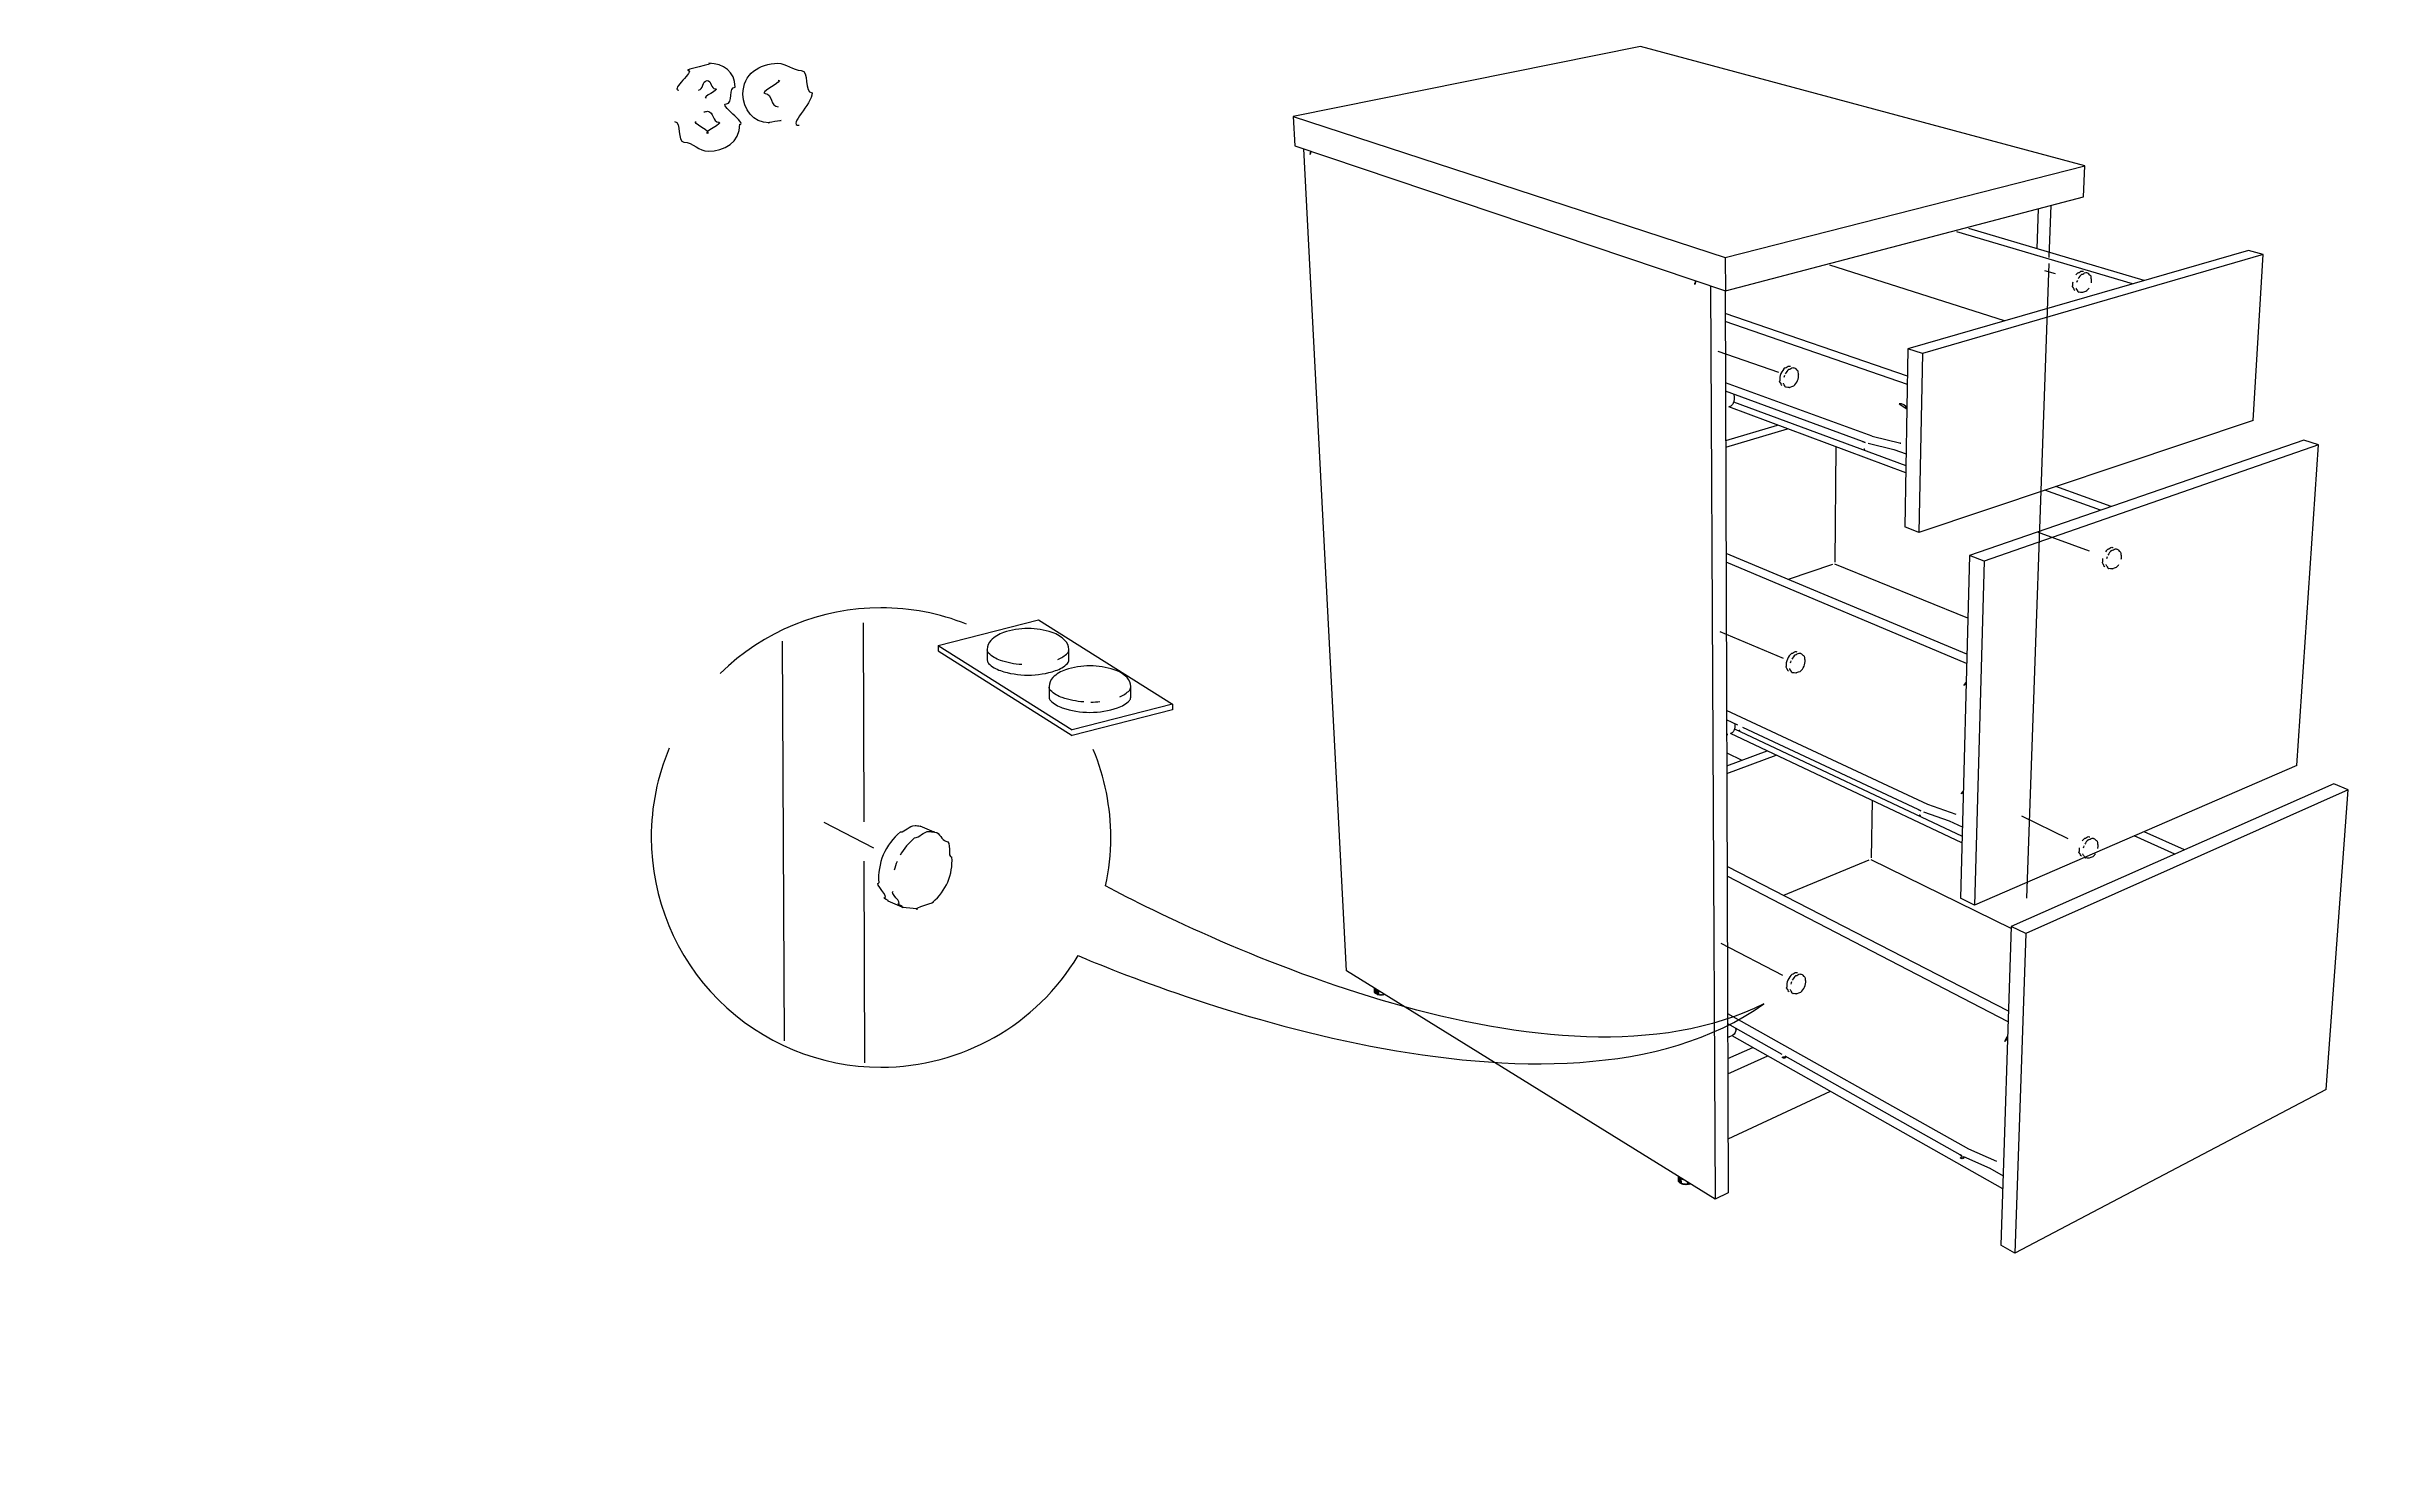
# Model space of a CAD drawing. Header units: metres. Extents: x -27.1 to 47.9, y -10.7 to 6.6.
# Drawn here: x 30.01 to 33.87, y -10.735 to -8.383 of the extents above; entities that cross this region are included whole.
import ezdxf

# ---------------------------------------------------------------- set-up
doc = ezdxf.new("R2010")
doc.units = ezdxf.units.M
doc.header["$MEASUREMENT"] = 0
doc.layers.add('PDF_Working_Num_Penna__255_Num_Penna__255_Num_Penna__255_Num_Penna__255_Num_Penna__255_Num_Penna__255', color=255, linetype='Continuous', lineweight=18)
doc.layers.add('PDF_Working_Num_Penna__7_Num_Penna__7_Num_Penna__7_Num_Penna__7_Num_Penna__7_Num_Penna__7', color=7, linetype='Continuous', lineweight=18)
doc.styles.add('GENERATED_STYLE_1', font='Arial')

msp = doc.modelspace()

# ---------------------------------------------------------------- linework, layer by layer
at = {"layer": 'PDF_Working_Num_Penna__255_Num_Penna__255_Num_Penna__255_Num_Penna__255_Num_Penna__255_Num_Penna__255', "color": 255, "linetype": 'Continuous', "lineweight": 18, "flags": 128}
for points in [[(32.8834, -8.9234), (32.7827, -8.8885)], [(32.8912, -9.3979), (32.786, -9.3537)], [(32.7872, -9.87), (32.8897, -9.923)]]:
    msp.add_lwpolyline(points, dxfattribs=at)
at = {"layer": 'PDF_Working_Num_Penna__7_Num_Penna__7_Num_Penna__7_Num_Penna__7_Num_Penna__7_Num_Penna__7', "color": 7, "linetype": 'Continuous', "lineweight": 18, "flags": 128}
for points in [[(32.6538, -8.3825), (32.078, -8.4984)], [(33.3889, -8.6317), (33.3908, -8.5804), (32.6538, -8.3825)], [(32.078, -8.4984), (32.7945, -8.7325), (33.3908, -8.5804)], [(32.078, -8.4984), (32.0806, -8.5471)], [(32.0806, -8.5471), (32.7947, -8.7878), (33.3889, -8.6317)], [(32.1663, -9.916), (32.0957, -8.5523)], [(33.3344, -8.646), (33.3314, -8.7328)], [(33.4896, -8.7707), (33.1984, -8.6846)], [(33.3134, -8.6515), (33.3112, -8.718)], [(33.6623, -8.7208), (33.0976, -8.884), (33.0923, -9.1795)], [(33.47, -8.7764), (33.1789, -8.6898)], [(33.6866, -8.7276), (33.6623, -8.7208)], [(32.7945, -8.7325), (32.7947, -8.7878)], [(33.2579, -8.8376), (32.9681, -8.7453)], [(33.6866, -8.7276), (33.1217, -8.892), (33.1158, -9.1886)], [(33.331, -8.7423), (33.2942, -9.7955)], [(33.3422, -8.7598), (33.3246, -8.7546)], [(33.6702, -9.0029), (33.6866, -8.7276)], [(32.7699, -8.7794), (32.7776, -10.295)], [(32.7945, -8.7877), (32.7994, -10.2846), (32.7776, -10.295)], [(33.0968, -8.9296), (32.7946, -8.8256)], [(33.0966, -8.9433), (32.7946, -8.8387)], [(32.8834, -8.9234), (32.7827, -8.8885)], [(33.1217, -8.892), (33.0976, -8.884)], [(33.0382, -9.0292), (32.795, -8.9403)], [(33.0224, -9.0379), (32.795, -8.9542)], [(33.0939, -9.0899), (32.8004, -8.9805)], [(32.8085, -8.9591), (32.8086, -8.9596), (32.8089, -8.9609), (32.8091, -8.9621), (32.8092, -8.9634), (32.8092, -8.9646), (32.8093, -8.9659), (32.8092, -8.9671), (32.8091, -8.9682), (32.809, -8.9694), (32.8088, -8.9705), (32.8085, -8.9716), (32.8082, -8.9727), (32.8078, -8.9737), (32.8074, -8.9746), (32.8069, -8.9756), (32.8063, -8.9764), (32.8057, -8.9772), (32.8051, -8.9779), (32.8044, -8.9785), (32.8036, -8.9791), (32.8029, -8.9796), (32.8021, -8.9799), (32.8015, -8.9802), (32.801, -8.9803)], [(32.8084, -8.9719), (33.0941, -9.0777)], [(32.7953, -9.0361), (32.8811, -9.0106)], [(32.7953, -9.0475), (32.8977, -9.0168)], [(33.0382, -9.0292), (33.0857, -9.0406), (33.0859, -9.0407)], [(33.6702, -9.0029), (33.1158, -9.1886), (33.0923, -9.1795)], [(32.978, -9.0467), (32.9762, -9.2383)], [(33.0318, -9.0407), (33.0741, -9.0509)], [(33.0741, -9.0509), (33.0945, -9.0584)], [(33.754, -9.0355), (33.1994, -9.2269), (33.1846, -9.7956)], [(33.7786, -9.0435), (33.2238, -9.2364), (33.2079, -9.807)], [(33.7428, -9.5754), (33.7786, -9.0435)], [(33.7786, -9.0435), (33.754, -9.0355)], [(33.4167, -9.1519), (33.3248, -9.1186)], [(33.4345, -9.1458), (33.3426, -9.1126)], [(33.1951, -9.3905), (32.7959, -9.2236)], [(33.3986, -9.2198), (33.3123, -9.1884)], [(33.1947, -9.4059), (32.7959, -9.2381)], [(32.9723, -9.2419), (32.8987, -9.2666)], [(33.1967, -9.331), (32.9761, -9.2411)], [(33.2238, -9.2364), (33.1994, -9.2269)], [(31.3643, -9.3389), (31.3654, -9.6686)], [(31.4889, -9.3761), (31.6554, -9.3336), (31.8774, -9.4735)], [(31.2302, -9.3693), (31.2335, -10.0324)], [(31.4889, -9.3761), (31.7109, -9.516)], [(31.4889, -9.3761), (31.4889, -9.3854), (31.7109, -9.5254)], [(32.8912, -9.3979), (32.786, -9.3537)], [(31.8774, -9.4735), (31.7109, -9.516)], [(31.8774, -9.4735), (31.8774, -9.4829), (31.7109, -9.5254)], [(33.1305, -9.6401), (32.7968, -9.4843)], [(32.8156, -9.5083), (32.7968, -9.4995)], [(33.187, -9.7037), (32.8034, -9.5222)], [(32.8102, -9.5058), (32.8103, -9.5062), (32.8104, -9.5074), (32.8105, -9.5085), (32.8105, -9.5097), (32.8105, -9.5108), (32.8104, -9.5119), (32.8102, -9.513), (32.81, -9.514), (32.8098, -9.515), (32.8095, -9.5159), (32.8091, -9.5169), (32.8087, -9.5177), (32.8082, -9.5186), (32.8076, -9.5193), (32.807, -9.52), (32.8064, -9.5206), (32.8057, -9.5211), (32.805, -9.5216), (32.8043, -9.5219), (32.8039, -9.5221)], [(32.8098, -9.5148), (33.1873, -9.6927)], [(33.1144, -9.6486), (32.8237, -9.5121)], [(32.797, -9.5546), (32.8219, -9.5665)], [(32.7971, -9.5758), (32.8638, -9.5508)], [(32.7971, -9.5889), (32.8791, -9.558)], [(33.7428, -9.5754), (33.2079, -9.807), (33.1846, -9.7956)], [(33.8038, -9.6059), (33.269, -9.8425), (33.2518, -10.3712)], [(33.8279, -9.6158), (33.8038, -9.6059)], [(33.038, -9.6332), (33.0366, -9.7285)], [(33.1777, -9.6565), (33.1305, -9.6401)], [(33.8279, -9.6158), (33.293, -9.8543), (33.2748, -10.3847)], [(33.7912, -10.1132), (33.8279, -9.6158)], [(31.382, -9.7125), (31.2998, -9.6702)], [(31.4823, -9.6858), (31.4588, -9.6759)], [(33.1236, -9.6524), (33.1661, -9.6673)], [(33.1661, -9.6673), (33.1876, -9.6774)], [(33.3635, -9.6972), (33.2862, -9.6592)], [(33.5565, -9.7153), (33.4892, -9.6852)], [(33.5403, -9.7224), (33.473, -9.6922)], [(31.3656, -9.7341), (31.3667, -10.0687)], [(33.2644, -9.9832), (32.7976, -9.7429)], [(33.2638, -10.0005), (32.7977, -9.7591)], [(33.0329, -9.7327), (32.8911, -9.791)], [(33.2689, -9.8457), (33.0366, -9.7317)], [(33.293, -9.8543), (33.269, -9.8425)], [(32.7872, -9.87), (32.8897, -9.923)], [(32.7776, -10.295), (32.1663, -9.916)], [(33.1984, -10.2118), (32.7985, -9.9876)], [(32.889, -10.0549), (32.7985, -10.004)], [(33.2548, -10.2778), (32.8059, -10.0237)], [(32.7987, -10.0613), (32.84, -10.043)], [(32.7988, -10.087), (32.8652, -10.0573)], [(33.184, -10.2211), (32.8938, -10.0576)], [(32.7992, -10.1946), (32.969, -10.116)], [(33.7912, -10.1132), (33.2748, -10.3847), (33.2518, -10.3712)], [(33.1897, -10.224), (33.2335, -10.2437)], [(33.245, -10.2326), (33.1984, -10.2118)], [(32.7366, -10.2695), (32.7355, -10.2698), (32.7346, -10.2701), (32.7336, -10.2703), (32.7326, -10.2705), (32.7316, -10.2705), (32.7305, -10.2706), (32.7295, -10.2707), (32.7285, -10.2706), (32.7274, -10.2705), (32.7264, -10.2705), (32.7254, -10.2703), (32.7244, -10.2701), (32.7235, -10.2698), (32.7226, -10.2695), (32.7218, -10.2692), (32.721, -10.2689), (32.7203, -10.2685), (32.7196, -10.2681), (32.719, -10.2676), (32.7184, -10.2671), (32.718, -10.2666), (32.7176, -10.2661), (32.7174, -10.2658)], [(33.2335, -10.2437), (33.2555, -10.2561)]]:
    msp.add_lwpolyline(points, dxfattribs=at)
for points in [[(32.1062, -8.5614), (32.1062, -8.5604), (32.1063, -8.5595), (32.1064, -8.5587), (32.1066, -8.5579), (32.1069, -8.5573), (32.1073, -8.5567)], [(32.7442, -8.7771), (32.7442, -8.7761), (32.7443, -8.7751), (32.7446, -8.7742), (32.7449, -8.7733), (32.7453, -8.7726), (32.7458, -8.772)], [(33.0224, -9.0379), (33.0265, -9.0394)], [(33.0844, -9.0407), (33.0848, -9.0406), (33.0853, -9.0405)], [(33.1939, -9.4378), (33.1935, -9.4388), (33.1929, -9.4398), (33.1924, -9.4406), (33.1917, -9.4413), (33.191, -9.442), (33.1902, -9.4425)], [(32.799, -9.5238), (32.7983, -9.5241), (32.7976, -9.5242)], [(33.1144, -9.6486), (33.1189, -9.6507)], [(33.1892, -9.6184), (33.1887, -9.6195), (33.1881, -9.6204), (33.1875, -9.6213), (33.1867, -9.622), (33.1859, -9.6226)], [(32.2128, -9.9453), (32.2126, -9.9452), (32.2126, -9.945), (32.2126, -9.9448)], [(32.2126, -9.9452), (32.2129, -9.952), (32.2128, -9.9519)], [(32.2133, -9.946), (32.2131, -9.9459), (32.213, -9.9458), (32.2129, -9.9455)], [(32.213, -9.9449), (32.2134, -9.9455)], [(32.213, -9.9458), (32.2134, -9.9528)], [(32.2136, -9.953), (32.2134, -9.953)], [(32.214, -9.9466), (32.2139, -9.9466), (32.2137, -9.9464), (32.2135, -9.9462)], [(32.2137, -9.9464), (32.214, -9.9534), (32.2142, -9.9536)], [(32.2138, -9.946), (32.2143, -9.9464), (32.2149, -9.9469), (32.2156, -9.9472), (32.2164, -9.9476), (32.2173, -9.9479)], [(32.2143, -9.9537), (32.2141, -9.9537)], [(32.2149, -9.9472), (32.2147, -9.9472), (32.2145, -9.947), (32.2142, -9.9468)], [(32.2145, -9.947), (32.2148, -9.954)], [(32.2151, -9.9542), (32.215, -9.9542)], [(32.2159, -9.9477), (32.2158, -9.9477), (32.2156, -9.9476), (32.2155, -9.9475), (32.2152, -9.9473)], [(32.2155, -9.9475), (32.2158, -9.9545), (32.2161, -9.9547)], [(32.2162, -9.9548), (32.216, -9.9547)], [(32.2171, -9.9481), (32.2169, -9.9481), (32.2167, -9.9481), (32.2166, -9.9479), (32.2162, -9.9478)], [(32.2166, -9.9479), (32.2169, -9.9549), (32.2171, -9.9551), (32.2173, -9.9551)], [(32.2184, -9.9484), (32.2182, -9.9485), (32.218, -9.9484), (32.2178, -9.9483), (32.2175, -9.9482)], [(32.2182, -9.9553), (32.2184, -9.9554), (32.2186, -9.9555)], [(32.2186, -9.9556), (32.2184, -9.9556)], [(32.2188, -9.9485), (32.2186, -9.9485)], [(32.2195, -9.9556), (32.2198, -9.9557), (32.22, -9.9557)], [(32.221, -9.9558), (32.2212, -9.9559)], [(32.2215, -9.956), (32.2213, -9.956)], [(32.2225, -9.9559), (32.2228, -9.956), (32.223, -9.956)], [(32.223, -9.956), (32.2228, -9.9561)], [(32.224, -9.9559), (32.2243, -9.956)], [(32.2246, -9.956), (32.2244, -9.956), (32.2242, -9.956), (32.224, -9.956)], [(32.2256, -9.9558), (32.2259, -9.9559)], [(32.2261, -9.9559), (32.226, -9.9559)], [(32.2271, -9.9556), (32.2273, -9.9557), (32.2274, -9.9557)], [(32.2277, -9.9556), (32.2275, -9.9557)], [(32.2286, -9.9553), (32.2287, -9.9554), (32.2289, -9.9553)], [(32.2292, -9.9553), (32.229, -9.9554)], [(33.184, -10.2211), (33.1869, -10.2228)], [(32.7168, -10.2573), (32.7169, -10.2645), (32.7168, -10.2644)], [(32.7176, -10.2583), (32.7174, -10.2583), (32.7173, -10.2581), (32.7172, -10.2577)], [(32.7173, -10.2581), (32.7173, -10.2657)], [(32.7174, -10.2658), (32.7173, -10.2656)], [(32.7178, -10.2579), (32.7182, -10.2584), (32.7187, -10.259)], [(32.7183, -10.2592), (32.7181, -10.2591), (32.7179, -10.2589), (32.7178, -10.2586)], [(32.7179, -10.2589), (32.718, -10.2665), (32.7182, -10.2667)], [(32.7183, -10.2668), (32.7181, -10.2667)], [(32.7192, -10.2599), (32.719, -10.2599), (32.7188, -10.2598), (32.7188, -10.2596), (32.7185, -10.2594)], [(32.7188, -10.2597), (32.7188, -10.2672), (32.7191, -10.2675)], [(32.7193, -10.2596), (32.72, -10.2601), (32.7209, -10.2606), (32.7219, -10.2611), (32.723, -10.2615)], [(32.7203, -10.2606), (32.7201, -10.2606), (32.7199, -10.2605), (32.7198, -10.2603), (32.7195, -10.2601)], [(32.7198, -10.2604), (32.7199, -10.268), (32.72, -10.2681)], [(32.7216, -10.2612), (32.7213, -10.2612), (32.7212, -10.2612), (32.721, -10.261), (32.7206, -10.2608)], [(32.721, -10.261), (32.7211, -10.2686), (32.7212, -10.2687), (32.7214, -10.2688)], [(32.7229, -10.2617), (32.7227, -10.2617), (32.7225, -10.2617), (32.7223, -10.2615), (32.7219, -10.2614)], [(32.7244, -10.2621), (32.7242, -10.2622), (32.7241, -10.2622), (32.7239, -10.2621), (32.7234, -10.2619)], [(32.7192, -10.2676), (32.719, -10.2675)], [(32.7203, -10.2683), (32.7201, -10.2682)], [(32.7215, -10.2689), (32.7213, -10.2688), (32.7211, -10.2687)], [(32.7224, -10.2691), (32.7226, -10.2693), (32.7228, -10.2693)], [(32.7229, -10.2694), (32.7227, -10.2694), (32.7226, -10.2693)], [(32.7238, -10.2695), (32.7241, -10.2697), (32.7243, -10.2698)], [(32.7244, -10.2698), (32.7242, -10.2698), (32.724, -10.2698)], [(32.7254, -10.2699), (32.7257, -10.27), (32.7259, -10.2701)], [(32.726, -10.2701), (32.7259, -10.2701), (32.7256, -10.2701)], [(32.727, -10.2701), (32.7274, -10.2702), (32.7276, -10.2702)], [(32.7277, -10.2703), (32.7275, -10.2703)], [(32.7287, -10.2702), (32.7291, -10.2703), (32.7293, -10.2703)], [(32.7294, -10.2704), (32.7292, -10.2704)], [(32.7294, -10.2704), (32.7295, -10.2702)], [(32.7304, -10.2702), (32.7306, -10.2703), (32.7308, -10.2703)], [(32.7311, -10.2703), (32.7309, -10.2704)], [(32.7321, -10.2701), (32.7323, -10.2702), (32.7325, -10.2702)], [(32.7338, -10.2699), (32.734, -10.2699), (32.7342, -10.2699)], [(32.7344, -10.2698), (32.7343, -10.27), (32.7341, -10.27)], [(32.7354, -10.2695), (32.7356, -10.2695), (32.7357, -10.2695)], [(32.736, -10.2694), (32.7359, -10.2695), (32.7357, -10.2696)]]:
    msp.add_lwpolyline(points, close=True, dxfattribs=at)
for points in [[(33.3802, -8.7897, 0.023147), (33.3811, -8.7902, -0.022239), (33.3808, -8.79)], [(32.8943, -8.9474, 0.023147), (32.8952, -8.9478, -0.022239), (32.8949, -8.9477)], [(33.0958, -8.9835, 0.362286), (33.0829, -8.9753)], [(33.0263, -9.0511), (33.026, -9.051), (33.0257, -9.0509), (33.0254, -9.0508), (33.0251, -9.0507), (33.0248, -9.0506), (33.0244, -9.0504, -0.295481)], [(33.4297, -9.2482, 0.021406), (33.4306, -9.2486, -0.022752), (33.4303, -9.2485)], [(32.905, -9.4211, 0.023147), (32.906, -9.4215, -0.022239), (32.9056, -9.4214)], [(32.8189, -9.5177), (32.8186, -9.5176), (32.8184, -9.5175), (32.8181, -9.5174), (32.8178, -9.5173), (32.8176, -9.5171), (32.8173, -9.5169, -0.216154)], [(33.1181, -9.6586), (33.1178, -9.6585), (33.1175, -9.6584), (33.1172, -9.6583), (33.1169, -9.6581), (33.1166, -9.6579), (33.1163, -9.6577, -0.225022)], [(33.3909, -9.7282, 0.023147), (33.3919, -9.7286, -0.022239), (33.3916, -9.7285)], [(32.2169, -9.9549, 0.352468), (32.2174, -9.9552)], [(32.2192, -9.9488), (32.2195, -9.9556, 0.261332), (32.22, -9.9558)], [(32.9059, -9.9534, 0.023147), (32.9069, -9.9538, -0.022239), (32.9066, -9.9537)], [(33.2624, -10.0251, -0.276357), (33.2582, -10.0332)], [(32.8954, -10.0585, -0.46061), (32.8905, -10.0607), (32.8903, -10.0606), (32.89, -10.0604), (32.8897, -10.0603), (32.8895, -10.0601), (32.8892, -10.06), (32.8889, -10.0597, -0.157503)], [(33.1915, -10.2248, -0.471904), (33.1858, -10.2273), (33.1855, -10.2272), (33.1852, -10.227), (33.1849, -10.2268), (33.1846, -10.2267), (33.1843, -10.2265), (33.184, -10.2262, -0.162068)], [(32.7321, -10.2668), (32.7321, -10.2701, 0.217735), (32.7328, -10.2701)]]:
    msp.add_lwpolyline(points, format="xyb", close=True, dxfattribs=at)
for points in [[(32.8941, -8.9154, 0.116759), (32.8868, -8.9252, 0.117497), (32.8848, -8.9373)], [(32.9081, -8.9455, 0.116904), (32.9145, -8.9369, 0.117262), (32.9162, -8.9263)], [(31.536, -9.341, 0.095968), (31.394, -9.3137, 0.196963), (31.1273, -9.4226)], [(31.7033, -9.4059, 0.199274), (31.7055, -9.4005), (31.7055, -9.3836, 0.032004), (31.7054, -9.3827, 0.198723), (31.6992, -9.3678, 0.116627), (31.6781, -9.3547, 0.080589), (31.6378, -9.3482, 0.080642), (31.5975, -9.3547, 0.116296), (31.5764, -9.3678, 0.198723), (31.5702, -9.3827, 0.018684), (31.5703, -9.3841)], [(31.6275, -9.4081, -0.062565), (31.592, -9.401, -0.116236), (31.5725, -9.3889, -0.198573), (31.5703, -9.3836), (31.5703, -9.4005, 0.199057), (31.5725, -9.4059, 0.116552), (31.592, -9.418, 0.080455), (31.6379, -9.4254, 0.080475), (31.6837, -9.418, 0.116721), (31.7033, -9.4059)], [(31.7303, -9.4699, -0.062555), (31.6948, -9.4628, -0.116412), (31.6753, -9.4508, -0.198978), (31.6731, -9.4454), (31.6731, -9.4623, 0.198493), (31.6753, -9.4677, 0.116412), (31.6948, -9.4798, 0.080443), (31.7407, -9.4872, 0.080468), (31.7865, -9.4798, 0.116373), (31.8061, -9.4677, 0.198868), (31.8083, -9.4623), (31.8083, -9.4454, 0.031154), (31.8082, -9.4445, 0.198791), (31.8021, -9.4296, 0.116701), (31.7809, -9.4165, 0.080702), (31.7406, -9.41, 0.080731), (31.7003, -9.4165, 0.116393), (31.6792, -9.4296, 0.199047), (31.673, -9.4445, 0.018724), (31.6731, -9.446)], [(31.6875, -9.3996, 0.09556), (31.7033, -9.3889, 0.198789), (31.7055, -9.3836)], [(32.9048, -9.3892, 0.116759), (32.8975, -9.399, 0.117497), (32.8955, -9.411)], [(32.9188, -9.4193, 0.116904), (32.9252, -9.4107, 0.117262), (32.927, -9.4001)], [(31.7904, -9.4614, 0.095543), (31.8061, -9.4508, 0.198868), (31.8083, -9.4454)], [(31.0428, -9.5465, 0.100602), (31.0129, -9.6948, 0.414217), (31.394, -10.076, 0.263774), (31.721, -9.8908)], [(31.7666, -9.7753, 0.053114), (31.7752, -9.6948, 0.09891), (31.7462, -9.5488)], [(31.4261, -9.6857, 0.11679), (31.3978, -9.7235, 0.117268), (31.3902, -9.7701)], [(31.48, -9.8019, 0.117237), (31.5049, -9.7687, 0.117534), (31.5116, -9.7277)], [(31.4269, -9.809, 0.020512), (31.4305, -9.8107, -0.015439), (31.4293, -9.8102), (31.4058, -9.8003)], [(32.2297, -9.9553, -0.27155), (32.2131, -9.9524), (32.2128, -9.9453)], [(32.2298, -9.9554, -0.298004), (32.2129, -9.9521), (32.213, -9.9523)], [(32.9057, -9.9215, 0.116759), (32.8984, -9.9313, 0.117497), (32.8964, -9.9433)], [(32.9197, -9.9516, 0.116904), (32.9261, -9.943, 0.117262), (32.9279, -9.9324)], [(32.8117, -10.0114, -0.309116), (32.8063, -10.0235), (32.8017, -10.0256), (32.801, -10.0258), (32.8003, -10.026), (32.7997, -10.0261), (32.7989, -10.0262), (32.7986, -10.0262)], [(32.7365, -10.2695, -0.281278), (32.7173, -10.2657), (32.7172, -10.2654), (32.7171, -10.2651), (32.7171, -10.2575)]]:
    msp.add_lwpolyline(points, format="xyb", dxfattribs=at)
at = {"layer": 'PDF_Working_Num_Penna__7_Num_Penna__7_Num_Penna__7_Num_Penna__7_Num_Penna__7_Num_Penna__7', "color": 7, "linetype": 'Continuous', "lineweight": 18}
for centre, radius, start, end in [((33.398, -8.779), 0.0278, 130.2932, 142.6236), ((33.4034, -8.781), 0.027, 130.0148, 150.5384), ((33.3985, -8.7778), 0.0279, 171.3858, 183.6898), ((33.4017, -8.78), 0.025, 157.6192, 166.7137), ((33.3785, -8.7695), 0.024, 310.1112, 324.4247), ((33.3779, -8.7702), 0.0243, 349.5035, 3.6155), ((32.9158, -8.9376), 0.025, 157.6192, 166.7137), ((32.9175, -8.9387), 0.027, 130.0148, 150.5384), ((33.4475, -9.2375), 0.0278, 130.2932, 142.6236), ((33.4529, -9.2395), 0.027, 130.0148, 150.5384), ((33.448, -9.2363), 0.0279, 171.3276, 183.6336), ((33.4512, -9.2385), 0.025, 157.6192, 166.7137), ((33.428, -9.228), 0.024, 310.1112, 324.4247), ((33.4277, -9.2287), 0.024, 349.418, 3.701), ((31.6822, -9.3826), 0.0232, 353.2425, 359.7977), ((32.9265, -9.4114), 0.025, 157.6192, 166.7137), ((32.9282, -9.4124), 0.027, 130.0148, 150.5384), ((31.7863, -9.4445), 0.022, 352.9259, 359.8733), ((31.7408, -9.3243), 0.1459, 270.4826, 276.477), ((31.4649, -9.7305), 0.048, 67.2088, 69.7794), ((31.5166, -9.7755), 0.1042, 130.001, 150.499), ((33.4092, -9.7163), 0.0278, 171.3734, 183.6973), ((33.4087, -9.7174), 0.0278, 130.2932, 142.6236), ((33.4125, -9.7184), 0.025, 157.6192, 166.7137), ((33.4142, -9.7194), 0.027, 130.0148, 150.5384), ((33.3892, -9.708), 0.024, 310.1112, 324.4247), ((33.3889, -9.7087), 0.024, 349.418, 3.701), ((31.5111, -9.7717), 0.0976, 157.6912, 166.6847), ((32.9275, -9.9437), 0.025, 157.6192, 166.7137), ((32.9291, -9.9447), 0.027, 130.0148, 150.5384)]:
    msp.add_arc(centre, radius, start, end, dxfattribs=at)
for points in [[(31.1087, -8.4104), (31.1225, -8.4104), (31.0627, -8.4221), (31.0743, -8.4221)], [(31.1519, -8.4497), (31.1519, -8.4244), (31.1329, -8.4104), (31.1087, -8.4104)], [(31.165, -8.4615), (31.165, -8.4284), (31.1923, -8.4104), (31.2231, -8.4104)], [(31.2231, -8.4104), (31.2362, -8.4104), (31.2483, -8.4221), (31.2617, -8.4221)], [(31.0743, -8.4221), (31.0859, -8.4221), (31.0443, -8.4547), (31.0585, -8.4547)], [(31.0912, -8.4547), (31.0999, -8.4547), (31.0965, -8.4391), (31.1055, -8.4391)], [(31.1193, -8.4528), (31.1286, -8.4528), (31.0949, -8.4676), (31.1039, -8.4676)], [(31.1055, -8.4391), (31.1134, -8.4391), (31.1111, -8.4528), (31.1193, -8.4528)], [(31.1378, -8.4775), (31.1491, -8.4775), (31.1412, -8.4497), (31.1519, -8.4497)], [(31.2233, -8.4382), (31.2357, -8.4382), (31.1892, -8.4605), (31.2016, -8.4605)], [(31.2617, -8.4221), (31.2757, -8.4221), (31.2656, -8.4594), (31.2798, -8.4594)], [(31.1003, -8.4911), (31.1023, -8.4911), (31.1042, -8.49), (31.1064, -8.49)], [(31.1064, -8.49), (31.1163, -8.49), (31.1148, -8.5082), (31.125, -8.5082)], [(31.1598, -8.5116), (31.1736, -8.5116), (31.1229, -8.4775), (31.1378, -8.4775)], [(31.2084, -8.5092), (31.1819, -8.5092), (31.165, -8.4865), (31.165, -8.4615)], [(31.2016, -8.4605), (31.214, -8.4605), (31.2109, -8.4827), (31.2233, -8.4827)], [(31.2798, -8.4594), (31.2798, -8.4789), (31.2387, -8.5132), (31.2581, -8.5132)], [(31.0515, -8.5071), (31.0634, -8.5071), (31.0554, -8.5412), (31.0669, -8.5412)], [(31.1062, -8.5263), (31.1173, -8.5263), (31.0766, -8.5071), (31.0874, -8.5071)], [(31.125, -8.5082), (31.136, -8.5082), (31.0955, -8.5263), (31.1062, -8.5263)], [(31.1073, -8.5564), (31.1342, -8.5564), (31.1598, -8.5412), (31.1598, -8.5116)], [(31.2274, -8.5051), (31.2341, -8.5051), (31.2012, -8.5092), (31.2084, -8.5092)], [(31.0669, -8.5412), (31.0825, -8.5412), (31.0919, -8.5564), (31.1073, -8.5564)], [(33.38, -8.7578), (33.3821, -8.7578), (33.3838, -8.755), (33.3863, -8.755)], [(33.3861, -8.7604), (33.3882, -8.7604), (33.3898, -8.7575), (33.3924, -8.7575)], [(33.3863, -8.755), (33.387, -8.755), (33.3877, -8.7552), (33.3885, -8.7552)], [(33.3924, -8.7575), (33.3931, -8.7575), (33.3938, -8.7578), (33.3946, -8.7578)], [(33.3943, -8.7577), (33.3945, -8.7577), (33.3947, -8.7579), (33.3949, -8.7579)], [(33.3949, -8.7579), (33.397, -8.7579), (33.3977, -8.7617), (33.3996, -8.7617)], [(33.3996, -8.7617), (33.4024, -8.7617), (33.3998, -8.7687), (33.4021, -8.7687)], [(33.3731, -8.7861), (33.3756, -8.7861), (33.3686, -8.7796), (33.3707, -8.7796)], [(33.3747, -8.7875), (33.3755, -8.7875), (33.3724, -8.7861), (33.3731, -8.7861)], [(33.3791, -8.7887), (33.3812, -8.7887), (33.3751, -8.7833), (33.3769, -8.7833)], [(33.3808, -8.79), (33.3816, -8.79), (33.3785, -8.7887), (33.3791, -8.7887)], [(33.3871, -8.7909), (33.389, -8.7909), (33.379, -8.7902), (33.3811, -8.7902)], [(33.394, -8.7879), (33.3963, -8.7879), (33.3844, -8.7909), (33.3871, -8.7909)], [(32.8941, -8.9154), (32.8962, -8.9154), (32.8978, -8.9126), (32.9004, -8.9126)], [(32.9002, -8.918), (32.9023, -8.918), (32.9039, -8.9152), (32.9065, -8.9152)], [(32.9004, -8.9126), (32.9011, -8.9126), (32.9018, -8.9129), (32.9026, -8.9129)], [(32.9065, -8.9152), (32.9072, -8.9152), (32.9079, -8.9155), (32.9086, -8.9155)], [(32.9084, -8.9154), (32.9086, -8.9154), (32.9088, -8.9156), (32.909, -8.9156)], [(32.909, -8.9156), (32.9111, -8.9156), (32.9118, -8.9193), (32.9137, -8.9193)], [(32.8871, -8.9438), (32.8897, -8.9438), (32.8827, -8.9373), (32.8848, -8.9373)], [(32.8888, -8.9451), (32.8896, -8.9451), (32.8865, -8.9438), (32.8871, -8.9438)], [(32.8932, -8.9463), (32.8953, -8.9463), (32.8892, -8.941), (32.891, -8.941)], [(32.8949, -8.9477), (32.8957, -8.9477), (32.8926, -8.9463), (32.8932, -8.9463)], [(32.9012, -8.9486), (32.9031, -8.9486), (32.893, -8.9478), (32.8952, -8.9478)], [(32.9081, -8.9455), (32.9104, -8.9455), (32.8984, -8.9486), (32.9012, -8.9486)], [(32.9137, -8.9193), (32.9165, -8.9193), (32.9139, -8.9263), (32.9162, -8.9263)], [(33.4295, -9.2163), (33.4316, -9.2163), (33.4332, -9.2134), (33.4358, -9.2134)], [(33.4356, -9.2188), (33.4377, -9.2188), (33.4393, -9.216), (33.4419, -9.216)], [(33.4358, -9.2134), (33.4365, -9.2134), (33.4372, -9.2137), (33.438, -9.2137)], [(33.4419, -9.216), (33.4426, -9.216), (33.4433, -9.2163), (33.444, -9.2163)], [(33.4438, -9.2162), (33.444, -9.2162), (33.4442, -9.2164), (33.4444, -9.2164)], [(33.4444, -9.2164), (33.4465, -9.2164), (33.4472, -9.2201), (33.4491, -9.2201)], [(33.4491, -9.2201), (33.4519, -9.2201), (33.4493, -9.2272), (33.4516, -9.2272)], [(33.4225, -9.2446), (33.4251, -9.2446), (33.418, -9.2381), (33.4202, -9.2381)], [(33.4242, -9.2459), (33.425, -9.2459), (33.4219, -9.2446), (33.4225, -9.2446)], [(33.4286, -9.2472), (33.4307, -9.2472), (33.4246, -9.2418), (33.4264, -9.2418)], [(33.4303, -9.2485), (33.4311, -9.2485), (33.428, -9.2472), (33.4286, -9.2472)], [(33.4366, -9.2494), (33.4385, -9.2494), (33.4284, -9.2486), (33.4306, -9.2486)], [(33.4435, -9.2464), (33.4458, -9.2464), (33.4338, -9.2494), (33.4366, -9.2494)], [(32.8979, -9.4175), (32.9004, -9.4175), (32.8934, -9.411), (32.8955, -9.411)], [(32.8996, -9.4189), (32.9003, -9.4189), (32.8972, -9.4175), (32.8979, -9.4175)], [(32.9039, -9.4201), (32.9061, -9.4201), (32.8999, -9.4147), (32.9017, -9.4147)], [(32.9048, -9.3892), (32.9069, -9.3892), (32.9086, -9.3863), (32.9111, -9.3863)], [(32.9109, -9.3917), (32.913, -9.3917), (32.9146, -9.3889), (32.9172, -9.3889)], [(32.9111, -9.3863), (32.9118, -9.3863), (32.9125, -9.3866), (32.9133, -9.3866)], [(32.9172, -9.3889), (32.9179, -9.3889), (32.9186, -9.3892), (32.9194, -9.3892)], [(32.9192, -9.3891), (32.9193, -9.3891), (32.9195, -9.3893), (32.9197, -9.3893)], [(32.9197, -9.3893), (32.9219, -9.3893), (32.9226, -9.3931), (32.9244, -9.3931)], [(32.9244, -9.3931), (32.9272, -9.3931), (32.9246, -9.4001), (32.927, -9.4001)], [(32.9056, -9.4214), (32.9064, -9.4214), (32.9033, -9.4201), (32.9039, -9.4201)], [(32.9119, -9.4223), (32.9138, -9.4223), (32.9038, -9.4215), (32.906, -9.4215)], [(32.9188, -9.4193), (32.9211, -9.4193), (32.9092, -9.4223), (32.9119, -9.4223)], [(31.4261, -9.6857), (31.4344, -9.6857), (31.4406, -9.6748), (31.4505, -9.6748)], [(31.4496, -9.6956), (31.4579, -9.6956), (31.4641, -9.6847), (31.474, -9.6847)], [(31.4505, -9.6748), (31.4531, -9.6748), (31.4558, -9.6759), (31.4588, -9.6759)], [(31.474, -9.6847), (31.4766, -9.6847), (31.4793, -9.6858), (31.4823, -9.6858)], [(31.4835, -9.6862), (31.4919, -9.6862), (31.4946, -9.7007), (31.5018, -9.7007)], [(31.5018, -9.7007), (31.5125, -9.7007), (31.5027, -9.7277), (31.5116, -9.7277)], [(33.3838, -9.7246), (33.3864, -9.7246), (33.3793, -9.7181), (33.3814, -9.7181)], [(33.3855, -9.7259), (33.3863, -9.7259), (33.3831, -9.7246), (33.3838, -9.7246)], [(33.3899, -9.7271), (33.392, -9.7271), (33.3858, -9.7218), (33.3876, -9.7218)], [(33.3907, -9.6962), (33.3929, -9.6962), (33.3945, -9.6934), (33.3971, -9.6934)], [(33.4047, -9.7263), (33.407, -9.7263), (33.3951, -9.7294), (33.3979, -9.7294)], [(33.3968, -9.6988), (33.399, -9.6988), (33.4006, -9.696), (33.4031, -9.696)], [(33.3971, -9.6934), (33.3977, -9.6934), (33.3984, -9.6937), (33.3992, -9.6937)], [(33.4031, -9.696), (33.4038, -9.696), (33.4045, -9.6962), (33.4053, -9.6962)], [(33.4051, -9.6962), (33.4053, -9.6962), (33.4054, -9.6964), (33.4056, -9.6964)], [(33.4056, -9.6964), (33.4078, -9.6964), (33.4085, -9.7001), (33.4103, -9.7001)], [(33.4103, -9.7001), (33.4131, -9.7001), (33.4106, -9.7071), (33.4129, -9.7071)], [(33.3916, -9.7285), (33.3924, -9.7285), (33.3892, -9.7271), (33.3899, -9.7271)], [(33.3979, -9.7294), (33.3997, -9.7294), (33.3897, -9.7286), (33.3919, -9.7286)], [(31.3993, -9.7951), (31.4092, -9.7951), (31.3819, -9.7701), (31.3902, -9.7701)], [(31.4058, -9.8003), (31.4088, -9.8003), (31.3967, -9.7951), (31.3993, -9.7951)], [(31.4227, -9.805), (31.4309, -9.805), (31.4072, -9.7844), (31.4142, -9.7844)], [(31.48, -9.8019), (31.4889, -9.8019), (31.4429, -9.8137), (31.4537, -9.8137)], [(32.8587, -9.9707), (32.5116, -10.1443), (31.9292, -9.8615), (31.7666, -9.7753)], [(31.4293, -9.8102), (31.4323, -9.8102), (31.4202, -9.805), (31.4227, -9.805)], [(31.4536, -9.8137), (31.4608, -9.8137), (31.4221, -9.8107), (31.4305, -9.8107)], [(31.721, -9.8908), (31.8387, -9.9411), (32.5174, -10.214), (32.8587, -9.9707)], [(32.9057, -9.9215), (32.9079, -9.9215), (32.9095, -9.9186), (32.9121, -9.9186)], [(32.9121, -9.9186), (32.9127, -9.9186), (32.9134, -9.9189), (32.9142, -9.9189)], [(32.8988, -9.9498), (32.9014, -9.9498), (32.8943, -9.9433), (32.8964, -9.9433)], [(32.9005, -9.9512), (32.9013, -9.9512), (32.8981, -9.9498), (32.8988, -9.9498)], [(32.9049, -9.9524), (32.907, -9.9524), (32.9008, -9.947), (32.9026, -9.947)], [(32.9066, -9.9537), (32.9073, -9.9537), (32.9042, -9.9524), (32.9049, -9.9524)], [(32.9129, -9.9546), (32.9147, -9.9546), (32.9047, -9.9538), (32.9069, -9.9538)], [(32.9197, -9.9516), (32.922, -9.9516), (32.9101, -9.9546), (32.9129, -9.9546)], [(32.9118, -9.924), (32.914, -9.924), (32.9156, -9.9212), (32.9181, -9.9212)], [(32.9181, -9.9212), (32.9188, -9.9212), (32.9195, -9.9215), (32.9203, -9.9215)], [(32.9201, -9.9214), (32.9203, -9.9214), (32.9204, -9.9216), (32.9206, -9.9216)], [(32.9206, -9.9216), (32.9228, -9.9216), (32.9235, -9.9254), (32.9253, -9.9254)], [(32.9253, -9.9254), (32.9281, -9.9254), (32.9256, -9.9324), (32.9279, -9.9324)]]:
    msp.add_open_spline(points, degree=3, dxfattribs=at)

# ---------------------------------------------------------------- texts
at = {"layer": 'PDF_Working_Num_Penna__7_Num_Penna__7_Num_Penna__7_Num_Penna__7_Num_Penna__7_Num_Penna__7', "color": 7, "linetype": 'Continuous', "lineweight": 18, "attachment_point": 7, "style": 'GENERATED_STYLE_1'}
for s, insert, char_height in [('\\A1;{\\pql;\\fArial|b0|i0|c0|p34;6x}', (31.0036, -9.5308), 0.0000077), ('\\A1;{\\pql;\\fArial|b0|i0|c0|p34;29}', (30.0098, -10.5592), 0.00000428), ('\\A1;{\\pql;\\fArial|b0|i0|c0|p34;AA-1843312-3}', (33.8697, -10.7304), 0.00000257), ('\\A1;{\\pql;\\fArial|b0|i0|c0|p34;30}', (31.0151, -10.7351), 0.00000428)]:
    msp.add_mtext(s, dxfattribs=dict(at, insert=insert, char_height=char_height))
at = {"layer": 'PDF_Working_Num_Penna__7_Num_Penna__7_Num_Penna__7_Num_Penna__7_Num_Penna__7_Num_Penna__7', "color": 7, "linetype": 'Continuous', "lineweight": 18, "insert": (31.9693, -9.532), "char_height": 0.00000321, "attachment_point": 7, "rotation": 90, "style": 'GENERATED_STYLE_1'}
msp.add_mtext('\\A1;{\\pql;\\fArial|b0|i0|c0|p34;107091}', dxfattribs=at)

doc.saveas('drawing.dxf')
